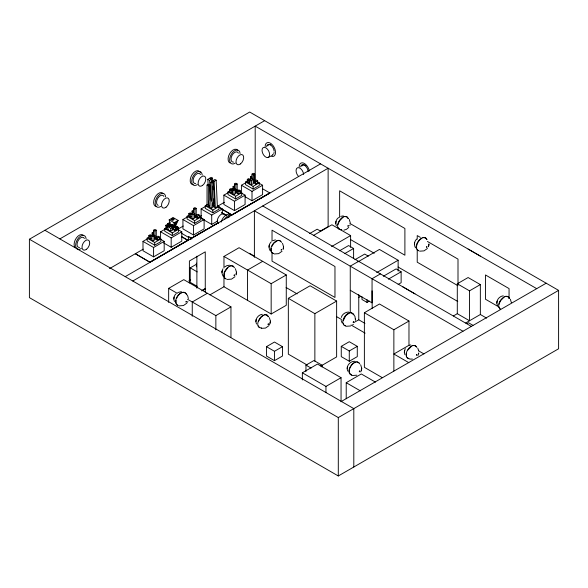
<?xml version="1.0" encoding="UTF-8"?>
<svg xmlns="http://www.w3.org/2000/svg" width="588" height="588" viewBox="0 0 588 588"><rect width="100%" height="100%" fill="white"/><g stroke="black" fill="none" stroke-linecap="round" stroke-linejoin="round"><path stroke-width="0.88" d="M209.703 200.405L209.718 185.036L208.38 184.264L207.042 185.036L207.02 205.829L208.358 206.601L209.696 205.829M208.358 206.601L208.38 185.808L209.718 185.036M372.064 278.741L372.035 302.864L350.257 290.288M170.652 231.246L170.836 228.387L174.246 226.417L170.167 224.065L166.749 226.035L168.874 230.217L170.652 231.246L172.431 230.217L174.246 226.417M176.032 293.794C173.879 295.668 173.328 298.947 174.423 301.519M222.073 271.458L222.859 268.9M235.979 275.022L236.464 272.178L235.413 268.723M262.314 314.286C257.816 314.734 254.508 319.821 256.493 324.039M271.208 241.889C268.753 244.02 268.444 247.886 270.076 250.606M269.517 324.848L270.436 321.129L269.385 317.674M283.063 249.555L283.541 246.71L282.497 243.256M338.651 217.545C335.961 219.228 335.131 222.955 336.351 225.785M354.748 361.267C349.816 361.12 345.575 366.486 347.78 371.153M360.804 371.961L361.723 368.25L360.672 364.795M416.613 239.103C414.165 241.234 413.849 245.1 415.481 247.82M405.25 348.522L404.338 352.234L404.919 354.704M428.733 245.909L428.953 243.924L428.468 246.769M418.641 353.785L418.73 352.954L417.943 355.512M503.247 295.808C498.756 296.256 495.441 301.343 497.426 305.562M222.992 276.066L222.073 273.626L222.073 271.421M355.578 319.012L355.446 320.21L354.998 316.55L353.513 314.139M173.842 299.049L174.063 297.065M176.047 300.262L176.047 303.334M221.941 272.611L222.161 270.627M236.244 274.162L236.464 272.178M255.912 321.57L256.125 319.585M269.025 247.151L269.238 245.167M271.23 248.356L271.23 251.429M270.215 323.113L270.436 321.129M283.328 248.695L283.541 246.71M335.77 223.315L335.983 221.331M347.199 368.691L347.42 366.699M361.502 370.234L361.723 368.25M414.43 244.365L414.65 242.374M404.338 352.234L404.559 350.25M406.543 353.447L406.543 356.519M496.845 303.092L497.066 301.107M174.107 225.932L172.901 226.689A1.683 0.97 0 0 1 170.836 225.998A1.683 0.97 0 0 1 172.027 224.807L174.107 225.932L173.923 226.645L172.901 227.1A1.683 0.97 0 0 1 170.836 226.409A1.683 0.97 0 0 1 172.027 225.219L172.46 225.182M174.092 226.409L174.151 226.159A1.683 0.97 0 0 0 173.658 225.469M173.357 226.079L174.173 222.749L178.142 220.463L173.137 217.567L169.168 219.861L170.388 225.123M337.975 224.52L339.364 221.059L343.157 217.134M349.809 225.719L350.073 224.859M341.275 317.469C342.076 314.235 345.384 312.11 348.611 312.03M343.26 320.666L345.766 315.616L349.831 312.676M499.05 304.297L500.439 300.836L504.232 296.911M176.584 298.52C177.569 294.897 183.897 289.075 186.411 294.279M187.454 302.328L187.881 301.453M271.766 246.615L273.729 243.314L277.801 240.367M258.654 321.033L260.616 317.733L263.299 315.389M175.033 226.402L178.142 220.463M407.932 349.985L411.725 346.053M174.621 225.16L178.546 227.431L176.834 229.423L174.812 230.592L172.284 228.945M186.874 303.158L183.434 305.562L179.09 305.87M227.946 267.437L224.682 272.082L224.146 276.897M234.972 276.72L231.532 279.131L227.189 279.432M282.049 251.252L278.609 253.663L274.265 253.965M348.794 227.416L346.383 229.386L343.884 230.158M268.936 325.671L265.497 328.082L261.153 328.383M427.454 248.467L424.014 250.878L419.678 251.179M352.697 324.782L353.388 324.275M224.822 266.849L226.872 265.658L229.496 265.195M229.327 266.438C225.241 268.29 220.698 276.897 226.395 279.109M421.816 238.184C418.45 240.382 415.907 244.542 416.635 248.643M29.4 239.228L249.702 112.036L558.6 290.376L558.6 348.772L338.298 475.964L29.4 297.624L29.4 239.228L338.298 417.568L558.6 290.376M59.851 238.904L264.651 120.665M208.123 184.772L207.814 179.34L209.6 178.318L211.379 179.34L211.533 182.059M212.569 178.157L211.151 178.972L209.725 178.157L211.151 177.333L212.569 178.157L212.643 181.707M207.814 179.34L209.6 180.369L211.379 179.34M212.974 182.471L212.893 180.656L214.907 179.494L216.156 180.207L217.369 206.586L215.355 207.748L214.106 207.027L213.731 198.847M211.555 201.25L210.783 182.17L212.121 181.398L213.451 182.17L214.333 203.977M212.893 180.656L214.135 181.376L216.156 180.207M210.783 182.17L212.121 182.941L213.451 182.17M153.608 235.545L153.608 230.202L154.945 229.43L156.276 230.202L156.276 237.331M234.509 189.307L234.509 183.963L235.847 183.191L237.184 183.963L237.184 191.982L235.847 192.754L235.847 184.735L237.184 183.963M252.031 179.421L252.031 174.077L253.362 173.306L254.7 174.077L254.7 182.096L253.362 182.868L253.362 174.849L254.7 174.077M193.54 212.805L193.54 208.35L194.878 207.579L196.216 208.35L196.216 215.473M153.608 230.202L154.945 230.974L156.276 230.202M168.359 224.998L167.47 223.822L170.189 222.257M152.101 235.494L152.101 232.951L153.527 232.128M167.823 229.438L166.485 228.666L165.596 225.38L169.065 223.374M233.01 189.255L233.01 186.712L234.436 185.889M151.564 238.258L150.234 239.029L148.896 238.258L148.896 235.479L150.234 234.708L151.564 235.479M250.525 179.369L250.525 176.826L251.951 176.003M193.54 208.35L194.878 209.122L196.216 208.35M229.805 189.24L231.135 188.469L232.473 189.24L232.473 192.019L231.135 192.791L229.805 192.019L229.805 189.24L231.135 190.012L231.135 192.791M192.041 213.642L192.041 211.099L193.459 210.276M247.32 179.355L248.65 178.583L249.988 179.355L249.988 182.133L248.65 182.905L247.32 182.133L247.32 179.355L248.65 180.126L248.65 182.905M188.829 213.628L190.167 212.856L191.504 213.628L190.167 214.399L188.829 213.628L188.829 216.406L190.167 217.178L191.504 216.406M150.234 239.029L150.234 236.251L153.064 234.561L154.842 235.59L154.842 239.808L153.064 240.83L151.285 239.808L151.285 235.59L153.064 236.619L154.842 235.59M159.326 238.081L160.84 238.956L160.84 241.631L154.695 245.174L147.132 240.808L147.132 238.133L149.433 236.802M231.135 190.012L233.965 188.322L235.751 189.351L235.751 193.562L233.965 194.591L232.186 193.562L232.186 189.351L233.965 190.38L235.751 189.351M236.45 189.659L241.749 192.717L241.749 195.392L235.604 198.935L228.034 194.569L228.034 191.894L230.342 190.563M231.87 189.674L233.407 188.792M176.914 228.497L178.429 229.371L178.429 232.039L172.291 235.59L164.721 231.216L164.721 228.548L167.021 227.218M248.65 180.126L251.48 178.436L253.266 179.465L253.266 183.684L251.48 184.713L249.702 183.684L249.702 179.465L251.48 180.494L253.266 179.465M256.993 181.523L259.264 182.831L259.264 185.507L253.119 189.049L245.549 184.683L245.549 182.008L247.857 180.678M249.393 179.796L250.929 178.906M159.642 238.757L164.184 241.381L164.184 250.738L153.586 256.853L142.994 250.738L142.994 241.381L147.537 238.757M191.218 213.738L192.996 212.709L194.775 213.738L194.775 217.95L192.996 218.979L191.218 217.95L191.218 213.738L192.996 214.767L194.775 213.738M199.266 216.23L200.773 217.104L200.773 219.772L194.635 223.322L187.065 218.956L187.065 216.281L189.365 214.951M217.457 205.653L218.971 206.528L218.971 209.203L212.827 212.746L205.256 208.38L205.256 205.704L207.557 204.374M241.3 192.952L245.086 195.142L245.086 204.492L234.494 210.614L223.896 204.492L223.896 195.142L228.438 192.519M160.583 239.448L160.583 231.79L165.125 229.173M241.411 193.761L241.411 185.257L245.953 182.633M199.575 216.906L204.117 219.522L204.117 228.879L193.525 235.002L182.927 228.879L182.927 219.522L187.469 216.906M201.118 218.302L201.118 208.953L205.66 206.329M155.974 237.302L157.996 236.133L159.238 236.854L159.238 239.015L157.224 240.176L155.974 239.456L155.974 237.302L157.224 238.015L159.238 236.854M236.883 191.056L238.897 189.895L240.147 190.615L240.147 192.776L238.133 193.937L236.883 193.217L236.883 191.056L238.133 191.776L240.147 190.615M254.398 181.178L256.419 180.009L257.662 180.729L257.662 182.89L255.648 184.051L254.398 183.331L254.398 181.178L255.648 181.898L257.662 180.729M156.276 238.221L154.945 238.993L154.945 230.974M172.064 229.114L176.231 226.711L174.077 225.461M195.914 215.443L197.928 214.282L199.178 215.002L199.178 217.163L197.156 218.324L195.914 217.604L195.914 215.443L197.156 216.163L199.178 215.002M196.216 216.369L194.878 217.141L194.878 209.122M214.407 205.793L213.069 206.564L212.121 182.941M209.049 201.045L209.409 207.373L211.188 208.402L212.966 207.373L212.716 202.853M172.85 228.901L174.423 229.812L178.546 227.431M147.132 238.133L154.695 242.506L160.84 238.956M109.522 268.628L143.244 249.158M176.951 229.695L183.272 226.042M199.861 216.465L201.441 215.553M218.052 205.962L224.373 202.316M228.034 191.894L235.604 196.26L241.749 192.717M164.721 228.548L172.291 232.914L178.429 229.371M245.549 182.008L253.119 186.381L259.264 182.831M205.256 205.704L212.827 210.07L218.971 206.528M187.065 216.281L194.635 220.647L200.773 217.104M142.994 241.381L153.586 247.497L164.184 241.381M160.583 231.79L171.181 237.912L181.773 231.79L181.773 241.146L171.181 247.261L163.611 242.895M223.896 195.142L234.494 201.258L245.086 195.142M241.411 185.257L252.009 191.372L262.601 185.257L262.601 194.613L252.009 200.729L245.064 196.715M201.118 208.953L211.717 215.068L222.308 208.953L222.308 214.054M182.927 219.522L193.525 225.645L204.117 219.522M201.875 218.743L211.717 224.425L217.766 220.926M149.94 262.145L187.873 240.249L149.94 262.248L135.343 253.715L149.94 262.248M190.762 238.581L218.42 222.617M218.802 207.307L231.863 214.848L269.796 192.952L231.863 214.951L221.11 208.74M190.762 238.684L218.42 222.72M125.215 276.639L320.556 163.861M132.785 281.013L328.126 168.234L328.126 226.63L320.247 231.172M197.237 286.393L190.225 282.35L190.225 267.849L196.561 264.188M168.66 302.386L168.66 288.363L183.772 279.645L230.959 306.885L230.959 337.218M223.969 268.025L223.969 256.434L239.081 247.71L286.268 274.956L286.268 305.282L271.164 314.007L223.969 286.76L209.938 294.86M189.071 280.88L190.652 279.969M189.071 280.983L190.652 280.072M202.882 289.869L204.462 288.958M201.647 290.913L205.609 288.627M202.434 290.56L205.609 288.73M309.67 233.539L317.182 229.202L320.769 231.268M207.366 293.265L192.254 301.989L192.254 316.256M262.674 261.329L247.563 270.054L247.563 300.38M313.669 235.31L331.919 224.778L350.61 235.575L350.61 247.357M331.573 246.563L350.61 235.575M187.535 299.263L215.855 315.609L230.959 306.885M223.969 256.434L271.164 283.681L286.268 274.956M339.57 250.767L348.588 245.564L353.608 248.467L353.608 258.059M344.59 253.671L353.608 248.467M354.939 259.705L364.707 254.067L368.294 256.14M307.061 364.972L288.333 354.152L288.333 298.329L310.104 285.761L336.63 301.078L336.63 356.909L321.864 365.435M358.621 261.322L350.257 266.151L350.257 312.823M358.019 261.807L379.436 249.437L398.135 260.234L398.135 271.112M376.717 272.604L398.135 260.234M372.035 278.727L380.407 273.898M288.333 298.329L314.867 313.647L336.63 301.078M383.332 276.264L396.106 268.892L401.134 271.788L401.134 282.718L398.127 284.452M266.46 346.67L274.471 342.04L282.483 346.67L282.483 356.027L274.471 360.65L266.46 356.027L266.46 346.67L274.471 351.293L282.483 346.67M388.359 279.168L401.134 271.788M358.467 297.638L360.848 296.264M362.002 296.778L362.002 299.505L367.03 302.401L369.286 301.1M382.222 377.628L364.376 367.316L364.376 312.728L379.48 304.003L408.976 321.033L408.976 345.296L393.864 354.02L408.807 362.649M305.958 371.513L305.958 365.141L313.97 360.517L321.981 365.141L321.981 366.963M341.26 346.347L349.272 341.716L357.284 346.347L357.284 356.629L349.272 361.252L341.26 356.629L341.26 346.347L349.272 350.97L357.284 346.347M302.35 379.936L302.35 372.799L317.461 364.075L341.055 377.694L341.055 401.78M457.295 283.784L469.525 290.839L469.525 320.754L457.295 313.698L457.295 283.784L468.114 277.536L480.345 284.592L480.345 314.506L465.659 322.988M320.526 365.986L321.981 365.141M364.376 312.728L393.864 329.758L408.976 321.033M469.525 290.839L480.345 284.592M302.35 372.799L325.95 386.419L341.055 377.694M453.363 315.969L457.295 313.698M346.222 398.745L346.222 382.692L361.326 373.968L375.489 382.141M466.931 323.62L468.46 322.738L472.972 325.34M341.378 401.442L546.171 283.203M354.123 322.386L358.768 319.798L364.95 323.371M268.04 157.525A5.542 3.219 63.1 0 0 267.43 149.117A5.542 3.219 63.1 0 0 262.042 150.749A5.542 3.219 63.1 0 0 268.04 157.525L272.663 155.181M272.928 240.639L275.427 239.867M344.546 216.531C339.129 217.237 333.653 229.636 341.518 229.651M229.077 266.489L230.716 265.835M177.752 292.537L181.398 291.626M423.206 237.581C418.288 238.735 412.842 248.254 418.884 250.856M264.688 314.786C259.271 315.491 253.796 327.891 261.66 327.913M505.621 296.308C500.888 297.771 496.176 305.135 500.19 309.288M355.975 361.907C351.22 363.259 345.913 372.579 351.903 375.129M340.702 216.362L343.319 215.892M350.646 325.965L346.303 326.274M409.27 345.281L410.74 344.95M356.791 375.203L352.447 375.504M344.289 216.582L346.949 216.678L348.339 218.538M340.474 229.754L341.768 229.599M422.948 237.633L425.609 237.728L426.998 239.588M230.467 265.886L233.12 265.982L234.509 267.841M264.431 314.845L267.092 314.933L268.481 316.792M505.371 296.367L508.025 296.455L509.414 298.314M412.857 345.509L415.26 345.656L416.113 346.391M412.453 359.084L409.586 359.055M424.242 237.479L426.204 238.522L426.741 239.639M345.582 216.428L347.545 217.472L348.081 218.589M506.665 296.212L508.627 297.249L509.164 298.373M278.837 240.264L280.799 241.308M273.729 253.59L271.766 252.553M273.479 253.641C265.673 250.694 276.816 234.957 281.593 242.374M231.76 265.732L233.723 266.768M350.874 312.573L352.837 313.61L353.373 314.734M344.649 325.598L345.766 325.899M345.509 325.95C337.71 322.996 348.853 307.259 353.623 314.683M265.725 314.69L267.687 315.727L268.224 316.844M409.042 358.68L407.08 357.644M408.792 358.731C400.979 355.784 412.151 340.033 416.907 347.464M178.296 305.547C171.306 302.746 179.715 288.906 185.624 293.206M357.012 361.804L358.974 362.84M351.653 375.181C343.848 372.233 354.998 356.497 359.768 363.913M536.719 288.664L255.192 126.126L255.192 180.869M420.361 237.376L417.223 235.567L417.223 239.243M427.417 241.455L458.001 259.11L458.001 283.901M498.837 306.943L485.467 299.226L485.467 274.964L509.061 288.583L509.061 298.469M458.001 285.739L417.223 262.197L417.223 249.341M349.86 223.425L404.897 255.207L404.897 228.475L339.636 190.799L339.636 217.531M252.031 174.077L253.362 174.849M250.525 176.826L251.951 177.649M253.965 179.774L255.479 180.648M257.309 182.199L262.601 185.257M262.88 188.961L269.796 192.952M350.397 239.485L374.262 253.266M398.12 267.04L457.78 301.482M480.345 314.506L486.607 318.13M234.509 183.963L235.847 184.735M233.01 186.712L234.436 187.535M262.755 205.969L471.348 326.399M462.984 331.235L254.391 210.805L254.391 257.338M207.042 185.036L208.38 185.808M372.064 290.847L372.182 308.31M217.766 206.329L222.308 208.953M221.772 212.687L226.38 215.355M221.772 212.79L226.38 215.458M192.041 211.099L193.459 211.915M249.408 253.266L254.435 256.17M418.413 350.742L423.919 353.925M169.168 219.861L174.173 222.749M286.084 287.495L297.175 293.897M336.784 316.77L341.54 319.512M351.036 324.995L365.133 333.139M177.231 229.173L181.773 231.79M167.47 223.822L169.601 225.057M191.776 239.088L190.674 237.633L188.542 236.398L188.542 240.022M181.538 233.26L189.226 237.795M165.596 225.38L170.836 228.387M181.721 236.699L187.873 240.249M181.721 236.802L187.873 240.352M152.101 232.951L153.527 233.774M148.896 235.479L150.234 236.251M190.225 267.849L197.237 271.899M346.222 382.692L360.378 390.866M305.958 365.141L311.059 368.088M168.66 288.363L177.311 293.361M44.909 230.275L353.807 408.616L353.807 467.012M500.439 309.229L499.05 307.377M417.171 249.768L418.024 250.503M339.364 229.452L337.975 227.593M224.682 278.021L225.535 278.756M259.506 327.707L258.117 325.855M176.584 304.459L177.436 305.194M186.3 293.735L187.785 296.146L188.366 298.608M174.423 229.812L174.812 230.592M510.318 299.196L511.369 302.651M417.811 348.346L418.73 350.786M349.243 219.42L350.286 222.874M343.26 323.738L343.796 324.863M342.106 322.908L341.187 320.467M209.6 180.369L211.188 208.402M214.135 181.376L215.355 207.748M213.143 186.109L213.312 189.748M480.345 256.118L468.114 249.055M414.974 293.853L402.751 286.797M393.864 329.758L393.864 370.969M367.03 299.674L367.03 302.401M358.768 294.559L358.768 319.798M349.272 350.97L349.272 361.252M338.298 417.568L338.298 475.964M325.95 386.419L325.95 392.666M314.867 313.647L314.867 361.238M274.471 351.293L274.471 360.65M272.024 241.095L272.024 230.173L334.969 266.518L334.969 297.462L272.024 261.116L272.024 252.928M271.164 283.681L271.164 314.007M255.648 181.898L255.648 184.051M253.119 186.381L253.119 189.049M252.009 191.372L252.009 200.729M251.48 180.494L251.48 184.713M238.133 191.776L238.133 193.937M235.604 196.26L235.604 198.935M234.494 201.258L234.494 210.614M233.965 190.38L233.965 194.591M223.969 276.948L223.969 286.76M215.855 315.609L215.855 329.883M212.827 210.07L212.827 212.746M211.717 215.068L211.717 224.425M205.263 292.074L205.263 251.84L189.395 260.999L189.395 282.946M197.156 216.163L197.156 218.324M196.884 256.17L196.884 288.171M196.385 263.101L196.385 266.798M194.635 220.647L194.635 223.322M193.525 225.645L193.525 235.002M192.996 214.767L192.996 218.979M190.674 237.633L190.674 239.441M190.167 214.399L190.167 217.178M173.974 226.167L173.974 226.571M173.188 226.615L173.188 227.027M172.291 232.914L172.291 235.59M172.144 224.8L172.144 225.211M171.181 237.912L171.181 247.261M157.224 238.015L157.224 240.176M154.695 242.506L154.695 245.174M153.586 247.497L153.586 256.853M153.064 236.619L153.064 240.83M173.262 218.743A1.323 0.764 0 0 1 173.614 219.89A1.323 0.764 0 0 1 171.586 219.89A1.323 0.764 0 0 1 171.939 218.743M176.753 226.85A1.257 0.728 0 0 1 177.267 227.784A1.257 0.728 0 0 1 175.694 228.159A1.257 0.728 0 0 1 174.908 227.291M174.945 224.344A1.382 0.544 -47.7 0 1 174.967 223.036A1.382 0.544 -47.7 0 1 176.481 222.514M175.709 223.83A1.382 0.544 -47.7 0 1 175.452 224.057M170.314 225.843A1.132 0.654 0 0 1 169.983 226.703A1.132 0.654 0 0 1 168.469 226.593A1.132 0.654 0 0 1 168.536 225.711M174.908 226.983A1.257 0.728 0 0 1 176.937 226.615A1.257 0.728 0 0 1 176.657 227.828A1.257 0.728 0 0 1 174.864 227.166M265.144 146.647A7.556 4.388 63.1 0 1 269.833 142.884A7.556 4.388 63.1 0 1 275.441 151.234A7.556 4.388 63.1 0 1 271.737 156.452M266.584 146.61A5.542 3.219 63.1 0 1 270.48 144.927A5.542 3.219 63.1 0 1 274.133 151.234M274.096 152.432A5.542 3.219 63.1 0 1 273.802 153.431M273.273 154.166A5.542 3.219 63.1 0 1 272.538 154.585M267.768 145.809A5.542 3.219 63.1 0 1 270.877 144.868M300.608 166.911A5.542 3.219 63.1 0 1 304.503 165.235A5.542 3.219 63.1 0 1 308.156 171.542M298.27 176.121A5.542 3.219 63.1 0 1 297.66 167.705A5.542 3.219 63.1 0 1 303.651 174.482M299.167 166.955A7.556 4.388 63.1 0 1 303.629 163.096A7.556 4.388 63.1 0 1 309.361 170.939M301.791 166.117A5.542 3.219 63.1 0 1 305.892 165.779M235.31 163.111A7.556 4.432 -62.6 0 1 229.643 160.428A7.556 4.432 -62.6 0 1 234.443 150.881A7.556 4.432 -62.6 0 1 240.11 153.571M233.524 162.126A5.542 3.249 -62.6 0 1 232.062 155.364A5.542 3.249 -62.6 0 1 238.383 153.115M229.945 162.95A7.556 4.432 -62.6 0 1 229.812 153.439A7.556 4.432 -62.6 0 1 237.655 150.175M195.628 183.596A5.542 3.249 -62.6 0 1 194.165 176.834A5.542 3.249 -62.6 0 1 200.486 174.585M197.406 184.581A7.556 4.432 -62.6 0 1 191.747 181.89A7.556 4.432 -62.6 0 1 196.546 172.35A7.556 4.432 -62.6 0 1 202.213 175.033M199.751 171.637A7.556 4.432 -62.6 0 1 200.383 172.769M193.195 184.676A7.556 4.432 -62.6 0 1 191.026 176.665A7.556 4.432 -62.6 0 1 198.832 170.917M160.84 206.432A7.556 4.432 -62.6 0 1 155.181 203.749A7.556 4.432 -62.6 0 1 159.98 194.209A7.556 4.432 -62.6 0 1 165.64 196.892M156.629 206.535A7.556 4.432 -62.6 0 1 154.864 197.627A7.556 4.432 -62.6 0 1 163.185 193.496M158.172 205.366A5.542 3.249 -62.6 0 1 157.966 198.068A5.542 3.249 -62.6 0 1 163.912 196.443M79.534 247.497A5.542 3.249 -62.6 0 1 78.072 240.735A5.542 3.249 -62.6 0 1 84.393 238.485M81.32 248.481A7.556 4.432 -62.6 0 1 75.654 245.791A7.556 4.432 -62.6 0 1 80.453 236.251A7.556 4.432 -62.6 0 1 86.12 238.934M75.036 247.592A7.556 4.432 -62.6 0 1 76.359 237.986A7.556 4.432 -62.6 0 1 83.665 235.538M218.655 223.638A5.542 3.028 -59.2 0 1 218.861 216.59A5.542 3.028 -59.2 0 1 224.704 214.877M221.125 222.139A7.556 4.131 -59.2 0 1 225.814 215.215A7.556 4.131 -59.2 0 1 230.812 215.421M227.321 217.861A5.542 3.028 -59.2 0 1 229.291 216.972M224.3 219.589A7.556 4.131 -59.2 0 1 231.701 215.561M186.183 301.365C185.161 302.791 187.241 302.048 186.183 301.365M234.281 274.927C233.311 276.338 235.31 275.625 234.281 274.927M268.253 323.878C267.224 325.34 269.319 324.525 268.253 323.878M281.365 249.459C280.344 250.892 282.424 250.143 281.365 249.459M348.111 225.623C347.133 227.049 349.132 226.299 348.111 225.623M353.395 321.768C352.359 323.216 354.483 322.422 353.395 321.768M359.54 370.999C358.518 372.424 360.598 371.682 359.54 370.999M416.679 354.549C415.657 355.975 417.737 355.233 416.679 354.549M426.77 246.673C425.793 248.085 427.792 247.379 426.77 246.673M168.771 226.329A1.132 0.654 0 0 0 170.469 225.763A1.132 0.654 0 0 0 168.771 225.197A1.132 0.654 0 0 0 168.771 226.329M175.525 224.542A1.382 0.544 -47.7 0 0 176.79 222.661A1.382 0.544 -47.7 0 0 175.099 223.631A1.382 0.544 -47.7 0 0 175.525 224.542M171.939 219.655A1.323 0.764 0 0 0 173.923 218.993A1.323 0.764 0 0 0 171.939 218.332A1.323 0.764 0 0 0 171.939 219.655M240.477 163.92A5.542 3.249 -62.6 0 0 242.822 155.034A5.542 3.249 -62.6 0 0 236.244 160.017A5.542 3.249 -62.6 0 0 240.477 163.92M202.573 185.389A5.542 3.249 -62.6 0 0 204.918 176.503A5.542 3.249 -62.6 0 0 198.34 181.479A5.542 3.249 -62.6 0 0 202.573 185.389M166.007 207.241A5.542 3.249 -62.6 0 0 168.352 198.362A5.542 3.249 -62.6 0 0 161.773 203.338A5.542 3.249 -62.6 0 0 166.007 207.241M86.487 249.29A5.542 3.249 -62.6 0 0 88.832 240.404A5.542 3.249 -62.6 0 0 82.254 245.38A5.542 3.249 -62.6 0 0 86.487 249.29"/></g></svg>
